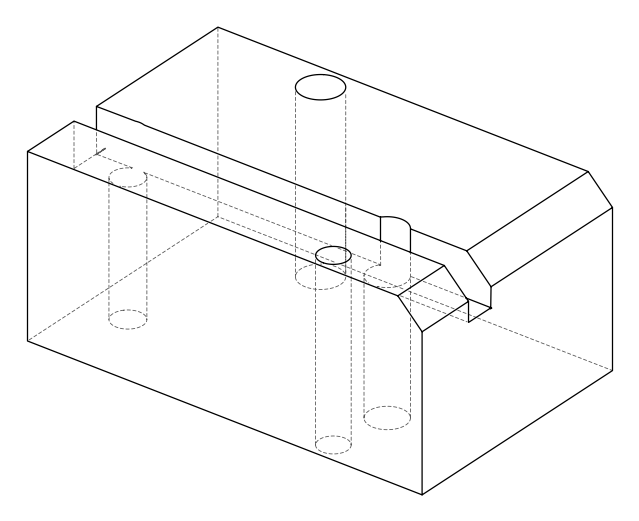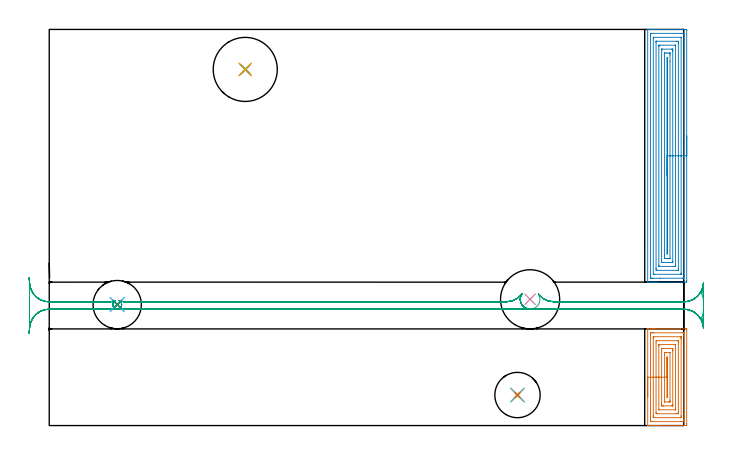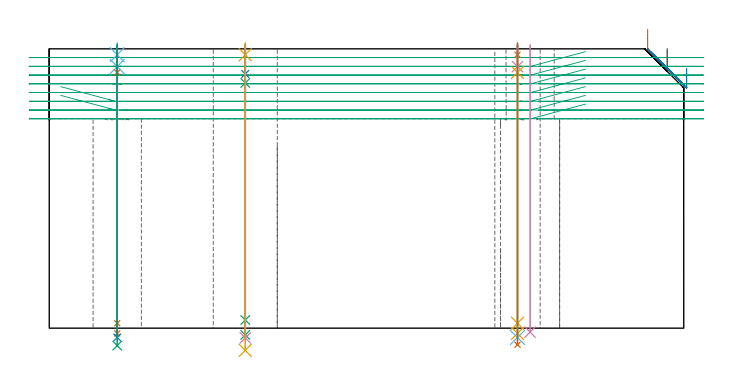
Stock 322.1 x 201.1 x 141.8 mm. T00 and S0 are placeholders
(PLAN: 19 operations, 15 tool changes, 31.3 min)
(1 AREA_MILL | FG_CHAMFER_SURFACE | UGT0205_001 | 3.32 min | 11168 mm3)
(2 AREA_MILL_1 | FG_CHAMFER_SURFACE_1 | UGT0205_001 | 8.39 min | 26691 mm3)
(3 MILL_RECTANGULAR_SLOT | SLOT_RECTANGULAR | UGT0201_094 | Follow Part, ap 5, ae 75% | 13.14 min | 270823 mm3)
(4 INDEXABLE_INSERT_DRILL_THROUGH_HOLE_FROM_SOLID | STEP1HOLE | NXT0302_031 | 0.58 min | 76204 mm3)
(5 SPOT_DRILL | STEP1HOLE_1 | NXT0321_9005460120000 | 0.05 min | 200 mm3)
(6 SPOT_DRILL_1 | STEP1HOLE_2 | NXT0321_9005460120000 | 0.05 min | 0 mm3)
(7 SPOT_DRILL_2 | STEP1HOLE_3 | NXT0321_9005460120000 | 0.05 min | 189 mm3)
(8 DRILL_BLIND_HOLE_INTO_CENTER | STEP1HOLE_1 | NXT0301_056 | 0.06 min | 538 mm3)
(9 GUN_DRILL_THROUGH_HOLE | STEP1HOLE_1 | UGT0307_005 | 0.66 min | 7000 mm3)
(10 SPADE_DRILL_TO_ENLARGE_THROUGH_HOLE | STEP1HOLE_1 | UGT0306_006 | 0.6 min | 18991 mm3)
(11 DRILL_TO_ENLARGE_THROUGH_HOLE | STEP1HOLE_1 | UGT0301_001 | 0.62 min | 90856 mm3)
(12 DRILL_BLIND_HOLE_INTO_CENTER_1 | STEP1HOLE_2 | NXT0301_125 | 0.05 min | 0 mm3)
(13 GUN_DRILL_THROUGH_HOLE_1 | STEP1HOLE_2 | UGT0307_001 | 0.63 min | 2084 mm3)
(14 SPADE_DRILL_TO_ENLARGE_THROUGH_HOLE_1 | STEP1HOLE_2 | UGT0306_005 | 0.6 min | 15449 mm3)
(15 DRILL_TO_ENLARGE_THROUGH_HOLE_1 | STEP1HOLE_2 | UGT0301_058 | 0.61 min | 32571 mm3)
(16 DRILL_BLIND_HOLE_INTO_CENTER_2 | STEP1HOLE_3 | NXT0301_125 | 0.05 min | 159 mm3)
(17 GUN_DRILL_THROUGH_HOLE_2 | STEP1HOLE_3 | UGT0307_001 | 0.63 min | 2594 mm3)
(18 SPADE_DRILL_TO_ENLARGE_THROUGH_HOLE_2 | STEP1HOLE_3 | UGT0306_005 | 0.6 min | 20433 mm3)
(19 DRILL_TO_ENLARGE_THROUGH_HOLE_2 | STEP1HOLE_3 | UGT0301_055 | 0.61 min | 35536 mm3)
(TOOL UGT0205_001 | Chamfer Mill 20 x 3 x 45 deg. | D20 FL50 Z2)
(TOOL UGT0201_094 | End mill 20 mm | D20 FL38 Z4)
(TOOL NXT0302_031 | Index. Insert Drill 30mm [880-D3000L32-05] | D30 PA176 FL150 Z2)
(TOOL NXT0321_9005460120000 | NC Spot Drill, 142deg, 12mm, Carbide, Uncoated | D12 PA142 FL30 Z2)
(TOOL NXT0301_056 | Carbide Drill 8.5mm [860.1-0850-026A1-MM 2214] | D8.5 PA140 FL47 Z2)
(TOOL UGT0307_005 | Gun Drill 8.3 mm | D8.3 PA130 FL24 Z1)
(TOOL UGT0306_006 | Spade Drill 15.5mm | D15.5 PA132 FL10 Z2)
(TOOL UGT0301_001 | Twist Drill 32.5 mm | D32.5 PA118 FL185 Z2)
(TOOL NXT0301_125 | Carbide Drill 6mm [861.1-0600-018A1-GP GC34] | D6 PA150 FL18.7 Z2)
(TOOL UGT0307_001 | Gun Drill 5 mm | D5 PA130 FL24 Z1)
(TOOL UGT0306_005 | Spade Drill 14.5mm | D14.5 PA132 FL10 Z2)
(TOOL UGT0301_058 | Twist Drill 24.5 mm | D24.5 PA118 FL160 Z2)
(TOOL UGT0301_055 | Twist Drill 23 mm | D23 PA118 FL155 Z2)
(OP 1 AREA_MILL)
G17 G21 G94 G90
T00 M6
G54
G17 G0 G90 X303.8 Y14.55 S1061 M3
G43 Z151.8 H0
G94 G1 Y14.588 Z150.928 F250.
Y14.702 Z150.064
Y14.891 Z149.212
Y15.153 Z148.38
Y15.487 Z147.574
Y15.89 Z146.8
Y16.358 Z146.064
Y16.89 Z145.372
Y17.479 Z144.729
Y18.122 Z144.14
Y18.814 Z143.608
Y19.55 Z143.14
Y20.324 Z142.737
Y21.13 Z142.403
Y21.962 Z142.141
Y22.813 Z141.952
Y23.678 Z141.838
Y24.55 Z141.8
Y48.991
X303.803 Y49.09 Z141.789
X303.827 Y49.092 Z141.765
X304.076 Y49.1 Z141.522
X305.703 Z139.896
X306.141 Z139.456
X306.359 Z139.238
X307.03 Z138.567
X307.249 Z138.349
X307.919 Z137.675
X320.37 Z125.226
X323.038 Z122.558
X323.376 Y49.097 Z122.22
X323.591 Y49.09 Z122.005
X323.599 Y48.875 Z121.999
X323.6 Y48.546 Z122.
Y0.881
X323.598 Y0.554 Z122.002
X323.591 Y0.007 Z122.005
X323.588 Y0.004 Z122.008
X323.038 Y0. Z122.558
X308.473 Z137.121
X307.919 Z137.675
X307.249 Z138.349
X307.03 Z138.567
X306.359 Z139.238
X306.141 Z139.456
X305.703 Z139.896
X304.799 Z140.8
X304.362 Z141.237
X304.076 Z141.523
X303.827 Y0.008 Z141.765
X303.803 Y0.01 Z141.789
X303.8 Y0.109 Z141.8
Y24.55
X305.214 Z140.386
Y45.917
X305.216 Y46.769 Z140.384
X305.218 Y46.802 Z140.382
X305.251 Y47.09 Z140.349
X305.811 Y47.098 Z139.789
X306.141 Y47.099 Z139.459
X306.699 Y47.1 Z138.901
X321.259 Z124.341
X321.82 Y47.097 Z123.78
X322.149 Y47.09 Z123.451
X322.182 Y46.769 Z123.418
X322.184 Y46.734 Z123.416
X322.186 Y45.88 Z123.414
Y3.183
X322.184 Y2.331 Z123.416
X322.182 Y2.298 Z123.418
X322.149 Y2.01 Z123.451
X321.589 Y2.002 Z124.011
X321.259 Y2.001 Z124.341
X320.701 Y2. Z124.899
X306.141 Y2.001 Z139.459
X305.58 Y2.003 Z140.02
X305.251 Y2.01 Z140.349
X305.218 Y2.331 Z140.382
X305.216 Y2.366 Z140.384
X305.214 Y3.22 Z140.386
Y24.55
X306.628 Z138.972
X306.629 Y44.103 Z138.971
Y44.503
X306.634 Y44.991 Z138.966
X306.635 Y45.082 Z138.965
X306.813 Y45.094 Z138.787
X306.922 Y45.099 Z138.678
X320.479 Z125.121
X320.696 Y45.094 Z124.904
X320.756 Y45.09 Z124.844
X320.765 Y45.079 Z124.835
X320.768 Y45.048 Z124.832
X320.77 Y44.991 Z124.83
X320.771 Y44.59 Z124.829
X320.772 Y44.103 Z124.828
X320.771 Y4.997 Z124.829
Y4.597
X320.767 Y4.109 Z124.833
X320.765 Y4.018 Z124.835
X320.587 Y4.006 Z125.013
X320.478 Y4.001 Z125.122
X306.921 Z138.679
X306.704 Y4.006 Z138.896
X306.644 Y4.01 Z138.956
X306.635 Y4.021 Z138.965
X306.632 Y4.052 Z138.968
X306.63 Y4.109 Z138.97
X306.629 Y4.51 Z138.971
X306.628 Y4.997 Z138.972
Y24.55
X308.043 Z137.557
Y42.325
X308.05 Y43.083 Z137.55
X308.809 Y43.1 Z136.791
X318.705 Z126.895
X319.35 Y43.083 Z126.25
X319.357 Y42.448 Z126.243
Y6.775
X319.35 Y6.016 Z126.25
X318.591 Y6.001 Z127.009
X308.695 Y6. Z136.905
X308.05 Y6.017 Z137.55
X308.043 Y6.652 Z137.557
Y24.55
X309.457 Z136.143
Y40.548
X309.458 Y40.787 Z136.142
X309.462 Y41.029 Z136.138
X309.464 Y41.089 Z136.136
X309.491 Y41.093 Z136.109
X309.56 Y41.097 Z136.04
X309.698 Y41.099 Z135.902
X317.702 Y41.1 Z127.898
X317.886 Y41.098 Z127.714
X317.918 Y41.095 Z127.682
X317.931 Y41.091 Z127.669
X317.936 Y41.075 Z127.664
X317.94 Y40.949 Z127.66
X317.942 Y40.788 Z127.658
X317.943 Y8.552 Z127.657
X317.942 Y8.313 Z127.658
X317.938 Y8.071 Z127.662
X317.936 Y8.011 Z127.664
X317.909 Y8.007 Z127.691
X317.84 Y8.003 Z127.76
X317.702 Y8.001 Z127.898
X309.698 Y8. Z135.902
X309.514 Y8.002 Z136.086
X309.482 Y8.005 Z136.118
X309.469 Y8.009 Z136.131
X309.464 Y8.025 Z136.136
X309.46 Y8.151 Z136.14
X309.458 Y8.311 Z136.142
X309.457 Y24.55 Z136.143
X310.871 Z134.729
Y38.486
X310.873 Y38.77 Z134.727
X310.876 Y39.071 Z134.724
X310.877 Y39.084 Z134.723
X310.891 Y39.09 Z134.709
X310.949 Y39.095 Z134.651
X311.036 Y39.099 Z134.564
X311.147 Y39.1 Z134.453
X311.477 Z134.123
X315.593 Z130.007
X315.923 Y39.099 Z129.677
X316.486 Y39.096 Z129.114
X316.515 Y39.09 Z129.085
X316.522 Y39.082 Z129.078
X316.525 Y39.058 Z129.075
X316.527 Y38.77 Z129.073
X316.529 Y38.165 Z129.071
Y37.881
Y10.614
X316.527 Y10.33 Z129.073
X316.524 Y10.029 Z129.076
X316.523 Y10.016 Z129.077
X316.509 Y10.01 Z129.091
X316.451 Y10.005 Z129.149
X316.364 Y10.001 Z129.236
X316.253 Y10. Z129.347
X315.923 Z129.677
X311.807 Z133.793
X311.477 Y10.001 Z134.123
X310.914 Y10.004 Z134.686
X310.885 Y10.01 Z134.715
X310.878 Y10.018 Z134.722
X310.875 Y10.042 Z134.725
X310.873 Y10.33 Z134.727
X310.871 Y10.935 Z134.729
Y11.219
Y24.55
X312.285 Z133.315
Y36.184
X312.288 Y36.993 Z133.312
X312.29 Y37.069 Z133.31
X312.292 Y37.09 Z133.308
X312.313 Y37.093 Z133.287
X312.366 Y37.096 Z133.234
X313.148 Y37.1 Z132.452
X314.927 Z130.673
X315.034 Y37.099 Z130.566
X315.07 Y37.097 Z130.53
X315.097 Y37.092 Z130.503
X315.108 Y37.088 Z130.492
X315.11 Y37.072 Z130.49
X315.113 Y36.993 Z130.487
X315.114 Y36.912 Z130.486
X315.115 Y12.916 Z130.485
X315.112 Y12.107 Z130.488
X315.11 Y12.031 Z130.49
X315.108 Y12.01 Z130.492
X315.087 Y12.007 Z130.513
X315.034 Y12.004 Z130.566
X314.252 Y12. Z131.348
X312.473 Z133.127
X312.366 Y12.001 Z133.234
X312.33 Y12.003 Z133.27
X312.303 Y12.008 Z133.297
X312.292 Y12.012 Z133.308
X312.29 Y12.028 Z133.31
X312.287 Y12.107 Z133.313
X312.286 Y12.188 Z133.314
X312.285 Y24.55 Z133.315
X313.7 Z131.9
Y34.771
X313.701 Z131.899
Y14.329
X313.699 Z131.901
X313.7 Y24.55 Z131.9
Y25.422 Z131.939
Y26.286 Z132.052
Y27.138 Z132.241
Y27.97 Z132.504
Y28.776 Z132.837
Y29.55 Z133.24
Y30.286 Z133.709
Y30.978 Z134.24
Y31.621 Z134.829
Y32.21 Z135.473
Y32.741 Z136.165
Y33.21 Z136.9
Y33.613 Z137.674
Y33.947 Z138.48
Y34.209 Z139.312
Y34.398 Z140.164
Y34.512 Z141.029
Y34.55 Z141.9
G0 Z151.8
M5
M2
(OP 2 AREA_MILL_1)
G17 G21 G94 G90
T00 M6
G54
G17 G0 G90 X323.6 Y146.95 S1061 M3
G43 Z151.8 H0
Z132.
G94 G1 Y146.912 Z131.128 F250.
Y146.798 Z130.264
Y146.609 Z129.412
Y146.347 Z128.58
Y146.013 Z127.774
Y145.61 Z127.
Y145.142 Z126.264
Y144.61 Z125.572
Y144.021 Z124.929
Y143.378 Z124.34
Y142.686 Z123.808
Y141.95 Z123.34
Y141.176 Z122.937
Y140.37 Z122.603
Y139.538 Z122.341
Y138.686 Z122.152
Y137.822 Z122.038
Y136.95 Z122.
Y73.362
X323.596 Y73.031 Z122.002
X323.591 Y72.81 Z122.005
X323.365 Y72.8 Z122.231
X308.481 Z137.114
X307.919 Z137.675
X307.264 Z138.333
X307.03 Z138.567
X306.375 Z139.222
X306.141 Z139.456
X305.672 Z139.927
X304.831 Z140.768
X304.096 Z141.503
X303.829 Y72.806 Z141.763
X303.803 Y72.81 Z141.789
X303.8 Y72.917 Z141.8
Y200.983
X303.803 Y201.09 Z141.789
X303.829 Y201.094 Z141.763
X304.096 Y201.1 Z141.503
X305.672 Z139.927
X306.141 Z139.456
X306.375 Z139.222
X307.03 Z138.567
X307.264 Z138.333
X307.919 Z137.675
X320.37 Z125.227
X323.038 Z122.559
X323.368 Y201.098 Z122.229
X323.591 Y201.09 Z122.005
X323.599 Y200.866 Z121.999
X323.6 Y200.538 Z122.
Y136.95
X322.186 Z123.414
Y76.03
X322.184 Y75.141 Z123.416
X322.183 Y75.107 Z123.417
X322.149 Y74.81 Z123.451
X321.599 Y74.801 Z124.001
X310.039 Y74.8 Z135.561
X306.481 Z139.119
X306.141 Z139.459
X305.59 Y74.802 Z140.01
X305.251 Y74.81 Z140.349
X305.218 Y75.141 Z140.382
X305.216 Y75.176 Z140.384
X305.214 Y76.03 Z140.386
Y197.87
X305.216 Y198.759 Z140.384
X305.217 Y198.793 Z140.383
X305.251 Y199.09 Z140.349
X305.801 Y199.099 Z139.799
X317.361 Y199.1 Z128.239
X320.919 Z124.681
X321.259 Z124.341
X321.81 Y199.098 Z123.79
X322.149 Y199.09 Z123.451
X322.182 Y198.759 Z123.418
X322.184 Y198.724 Z123.416
X322.186 Y197.87 Z123.414
Y136.95
X320.772 Z124.828
X320.771 Y77.408 Z124.829
X320.767 Y76.919 Z124.833
X320.765 Y76.828 Z124.835
X320.608 Y76.81 Z124.992
X320.488 Y76.801 Z125.112
X307.03 Y76.8 Z138.57
X306.911 Y76.802 Z138.689
X306.673 Y76.81 Z138.927
X306.634 Y76.816 Z138.966
X306.632 Y76.828 Z138.968
X306.629 Y76.862 Z138.971
Y196.492
X306.633 Y196.981 Z138.967
X306.635 Y197.072 Z138.965
X306.792 Y197.09 Z138.808
X306.912 Y197.099 Z138.688
X320.37 Y197.1 Z125.23
X320.489 Y197.098 Z125.111
X320.727 Y197.09 Z124.873
X320.766 Y197.084 Z124.834
X320.768 Y197.072 Z124.832
X320.771 Y197.038 Z124.829
X320.772 Y136.95 Z124.828
X319.357 Z126.243
Y79.587
X319.351 Y78.828 Z126.249
X319.348 Y78.81 Z126.252
X319.329 Y78.806 Z126.271
X319.28 Y78.802 Z126.32
X319.182 Y78.8 Z126.418
X318.985 Z126.615
X308.809 Y78.801 Z136.791
X308.705 Y78.802 Z136.895
X308.05 Y78.825 Z137.55
X308.044 Y79.463 Z137.556
X308.043 Y79.587 Z137.557
Y194.313
X308.049 Y195.072 Z137.551
X308.052 Y195.09 Z137.548
X308.071 Y195.094 Z137.529
X308.12 Y195.098 Z137.48
X308.218 Y195.1 Z137.382
X308.415 Z137.185
X318.591 Y195.099 Z127.009
X318.695 Y195.098 Z126.905
X319.35 Y195.075 Z126.25
X319.357 Y194.437 Z126.243
Y194.313
Y136.95
X317.943 Z127.657
Y81.366
X317.942 Y81.126 Z127.658
X317.938 Y80.884 Z127.662
X317.936 Y80.822 Z127.664
X317.913 Y80.81 Z127.687
X317.843 Y80.805 Z127.757
X317.702 Y80.802 Z127.898
X317.379 Y80.8 Z128.221
X309.698 Y80.801 Z135.902
X309.509 Y80.803 Z136.091
X309.477 Y80.806 Z136.123
X309.466 Y80.809 Z136.134
X309.463 Y80.837 Z136.137
X309.459 Y80.964 Z136.141
X309.457 Y81.125 Z136.143
Y81.366
Y192.534
X309.458 Y192.774 Z136.142
X309.462 Y193.016 Z136.138
X309.464 Y193.078 Z136.136
X309.487 Y193.09 Z136.113
X309.557 Y193.094 Z136.043
X309.698 Y193.098 Z135.902
X310.021 Y193.1 Z135.579
X317.702 Y193.099 Z127.898
X317.891 Y193.097 Z127.709
X317.923 Y193.094 Z127.677
X317.934 Y193.091 Z127.666
X317.937 Y193.063 Z127.663
X317.941 Y192.936 Z127.659
X317.943 Y192.775 Z127.657
Y192.534
Y136.95
X316.529 Z129.071
X316.528 Y83.429 Z129.072
X316.527 Y83.145 Z129.073
X316.523 Y82.843 Z129.077
X316.522 Y82.814 Z129.078
X316.474 Y82.809 Z129.126
X316.383 Y82.804 Z129.217
X316.268 Y82.801 Z129.332
X310.931 Z134.669
X310.886 Y82.806 Z134.714
X310.88 Y82.809 Z134.72
X310.877 Y82.82 Z134.723
X310.874 Y82.858 Z134.726
X310.872 Y83.145 Z134.728
Y190.471
X310.873 Y190.755 Z134.727
X310.877 Y191.057 Z134.723
X310.878 Y191.086 Z134.722
X310.926 Y191.091 Z134.674
X311.017 Y191.096 Z134.583
X311.133 Y191.099 Z134.467
X315.923 Z129.677
X316.472 Y191.096 Z129.128
X316.512 Y191.09 Z129.088
X316.522 Y191.077 Z129.078
X316.525 Y191.043 Z129.075
X316.527 Y190.755 Z129.073
X316.529 Y190.15 Z129.071
Y189.866
Y136.95
X315.115 Z130.485
X315.114 Y84.923 Z130.486
X315.112 Y84.845 Z130.488
X315.109 Y84.818 Z130.491
X315.106 Y84.81 Z130.494
X315.095 Y84.807 Z130.505
X315.034 Y84.803 Z130.566
X314.268 Y84.8 Z131.332
X313.379 Z132.221
X312.489 Z133.111
X312.366 Y84.803 Z133.234
X312.325 Y84.806 Z133.275
X312.298 Y84.809 Z133.302
X312.292 Y84.844 Z133.308
X312.288 Y84.923 Z133.312
X312.286 Y85.003 Z133.314
X312.285 Y86.702 Z133.315
X312.286 Y188.977 Z133.314
X312.288 Y189.055 Z133.313
X312.291 Y189.082 Z133.309
X312.294 Y189.09 Z133.306
X312.305 Y189.093 Z133.295
X312.366 Y189.097 Z133.234
X313.132 Y189.1 Z132.468
X314.021 Z131.579
X314.911 Z130.689
X315.034 Y189.097 Z130.566
X315.075 Y189.094 Z130.525
X315.102 Y189.091 Z130.498
X315.108 Y189.056 Z130.492
X315.112 Y188.977 Z130.488
X315.114 Y188.897 Z130.486
X315.115 Y188.087 Z130.485
Y184.891
Y136.95
X313.701 Z131.899
X313.7 Y87.146 Z131.9
X313.699 Z131.901
Y186.754
X313.701 Z131.899
Y136.95
Y136.078 Z131.938
Y135.214 Z132.051
Y134.362 Z132.24
Y133.53 Z132.503
Y132.724 Z132.836
Y131.95 Z133.239
Y131.214 Z133.708
Y130.522 Z134.239
Y129.879 Z134.828
Y129.29 Z135.472
Y128.759 Z136.164
Y128.29 Z136.899
Y127.887 Z137.673
Y127.553 Z138.479
Y127.291 Z139.311
Y127.102 Z140.163
Y126.988 Z141.028
Y126.95 Z141.899
G0 Z151.8
M5
M2
(OP 3 MILL_RECTANGULAR_SLOT)
G17 G21 G94 G90
T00 M6
G54
G17 G0 G90 X-10.202 Y46.883 S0 M3
G43 Z151.8 H0
Z137.362
G94 G1 X-9.97 Y49.874 F250.
G2 X0. Y59.1 R10. F500.
G1 X243.784
Y59.11
G2 X239.883 Y66.786 R5.
G1 X239.874 Y66.792
G2 X231.881 Y62.8 R10.
G1 X38.984
G2 X35.503 Y63.425 R10.
G1 X35.498 Y63.416
G2 X33.502 Y63.416 R-2.25
G1 X33.497 Y63.425
G2 X30.016 Y62.8 R10.
G1 X0.
G2 X-9.97 Y72.026 R10.
G1 X-10.202 Y75.017 F250.
G0 Y46.883 Z132.925
G1 X-9.97 Y49.874
G2 X0. Y59.1 R10. F500.
G1 X243.784
Y59.11
G2 X239.883 Y66.786 R5.
G1 X239.874 Y66.792
G2 X231.881 Y62.8 R10.
G1 X38.984
G2 X35.503 Y63.425 R10.
G1 X35.498 Y63.416
G2 X33.502 Y63.416 R-2.25
G1 X33.497 Y63.425
G2 X30.016 Y62.8 R10.
G1 X0.
G2 X-9.97 Y72.026 R10.
G1 X-10.202 Y75.017 F250.
G0 Y46.883 Z128.487
G1 X-9.97 Y49.874
G2 X0. Y59.1 R10. F500.
G1 X243.784
Y59.11
G2 X239.883 Y66.786 R5.
G1 X239.874 Y66.792
G2 X231.881 Y62.8 R10.
G1 X38.984
G2 X35.503 Y63.425 R10.
G1 X35.498 Y63.416
G2 X33.502 Y63.416 R-2.25
G1 X33.497 Y63.425
G2 X30.016 Y62.8 R10.
G1 X0.
G2 X-9.97 Y72.026 R10.
G1 X-10.202 Y75.017 F250.
G0 Y46.883 Z124.05
G1 X-9.97 Y49.874
G2 X0. Y59.1 R10. F500.
G1 X243.784
Y59.11
G2 X239.883 Y66.786 R5.
G1 X239.874 Y66.792
G2 X231.881 Y62.8 R10.
G1 X38.984
G2 X35.503 Y63.425 R10.
G1 X35.498 Y63.416
G2 X33.502 Y63.416 R-2.25
G1 X33.497 Y63.425
G2 X30.016 Y62.8 R10.
G1 X0.
G2 X-9.97 Y72.026 R10.
G1 X-10.202 Y75.017 F250.
G0 Y46.883 Z119.612
G1 X-9.97 Y49.874
G2 X0. Y59.1 R10. F500.
G1 X243.784
Y59.11
G2 X239.883 Y66.786 R5.
G1 X239.874 Y66.792
G2 X231.881 Y62.8 R10.
G1 X38.984
G2 X35.503 Y63.425 R10.
G1 X35.498 Y63.416
G2 X33.502 Y63.416 R-2.25
G1 X33.497 Y63.425
G2 X30.016 Y62.8 R10.
G1 X0.
G2 X-9.97 Y72.026 R10.
G1 X-10.202 Y75.017 F250.
G0 Z151.8
X5.816 Y62.8
Z122.612
G1 X30.333 Z116.043
X31.062 Y62.85 Z115.847
X31.786 Y62.953 Z115.651
X32.5 Y63.108 Z115.456
X33.201 Y63.315 Z115.26
X33.497 Y63.425 Z115.175
G2 X30.016 Y62.8 R10. F500.
G1 X0.
G2 X-9.99 Y72.353 R10.
G1 X-10.
Y49.547
X-9.99
G2 X0. Y59.1 R10.
G1 X243.784
Y59.11
G2 X239.883 Y66.786 R5.
G1 X239.874 Y66.792
G2 X231.881 Y62.8 R10.
G1 X38.984
G2 X35.503 Y63.425 R10.
G0 Z151.8
X5.816 Y62.8
Z118.175
G1 X30.333 Z111.606 F250.
X31.062 Y62.85 Z111.41
X31.786 Y62.953 Z111.214
X32.5 Y63.108 Z111.018
X33.201 Y63.315 Z110.822
X33.497 Y63.425 Z110.737
G2 X30.016 Y62.8 R10. F500.
G1 X0.
G2 X-9.99 Y72.353 R10.
G1 X-10.
Y49.547
X-9.99
G2 X0. Y59.1 R10.
G1 X243.784
Y59.11
G2 X239.883 Y66.786 R5.
G1 X239.874 Y66.792
G2 X231.881 Y62.8 R10.
G1 X38.984
G2 X35.503 Y63.425 R10.
G0 Z151.8
X-10.202 Y46.883
Z106.3
G1 X-9.97 Y49.874 F250.
G2 X0. Y59.1 R10. F500.
G1 X243.784
Y59.11
G2 X239.883 Y66.786 R5.
G1 X239.874 Y66.792
G2 X231.881 Y62.8 R10.
G1 X38.984
G2 X35.503 Y63.425 R10.
G1 X35.498 Y63.416
G2 X33.502 Y63.416 R-2.25
G1 X33.497 Y63.425
G2 X30.016 Y62.8 R10.
G1 X0.
G2 X-9.97 Y72.026 R10.
G1 X-10.202 Y75.017 F250.
G0 Z151.8
X332.26 Y70.398
Z137.362
G1 X330.76 Y67.8
G2 X322.1 Y62.8 R10. F500.
G1 X256.319
G2 X248.326 Y66.792 R10.
G1 X248.317 Y66.786
G2 X244.416 Y59.11 R5.
G1 Y59.1
X322.1
G2 X330.76 Y54.1 R10.
G1 X332.26 Y51.502 F250.
G0 Z151.8
X272.173 Y59.1
Z140.362
G1 X244.416 Z132.925
X322.1 F500.
G2 X330.76 Y54.1 R10.
G3 X332.1 Y59.089 R10.
G1 Y62.811
G3 X330.76 Y67.8 R10.
G2 X322.1 Y62.8 R10.
G1 X256.319
G2 X248.326 Y66.792 R10.
G0 Z151.8
X272.173 Y59.1
Z135.925
G1 X244.416 Z128.487 F250.
X322.1 F500.
G2 X331.298 Y53.023 R10.
G3 X332.1 Y56.935 R10.
G1 Y64.961
G3 X331.298 Y68.875 R10.
G2 X322.1 Y62.8 R10.
G1 X256.319
G2 X248.326 Y66.792 R10.
G0 Z151.8
X272.173 Y59.1
Z131.487
G1 X244.416 Z124.05 F250.
X322.1 F500.
G2 X331.952 Y50.814 R10.
G1 X331.982 Y50.809
G3 X332.1 Y52.331 R10.
G1 Y69.571
G3 X331.982 Y71.092 R10.
G1 X331.952 Y71.087
G2 X322.1 Y62.8 R10.
G1 X256.319
G2 X248.326 Y66.792 R10.
G0 Z151.8
X272.173 Y59.1
Z127.05
G1 X244.416 Z119.612 F250.
X322.1 F500.
G2 X332.09 Y49.547 R10.
G1 X332.1
Y72.353
X332.09
G2 X322.1 Y62.8 R10.
G1 X256.319
G2 X248.326 Y66.792 R10.
G0 Z151.8
X272.173 Y59.1
Z122.612
G1 X244.416 Z115.175 F250.
X322.1 F500.
G2 X332.09 Y49.547 R10.
G1 X332.1
Y72.353
X332.09
G2 X322.1 Y62.8 R10.
G1 X256.319
G2 X248.326 Y66.792 R10.
G0 Z151.8
X272.173 Y59.1
Z118.175
G1 X244.416 Z110.737 F250.
X322.1 F500.
G2 X332.09 Y49.547 R10.
G1 X332.1
Y72.353
X332.09
G2 X322.1 Y62.8 R10.
G1 X256.319
G2 X248.326 Y66.792 R10.
G0 Z151.8
X272.173 Y59.1
Z113.737
G1 X244.416 Z106.3 F250.
X322.1 F500.
G2 X332.09 Y49.547 R10.
G1 X332.1
Y72.353
X332.09
G2 X322.1 Y62.8 R10.
G1 X256.319
G2 X248.326 Y66.792 R10.
G0 Z151.8
M5
M2
(OP 4 INDEXABLE_INSERT_DRILL_THROUGH_HOLE_FROM_SOLID)
G17 G21 G94 G90
T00 M6
G54
G17 G0 G90 X244.1 Y64.1 S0 M3
G43 Z151.8 H1
G94 G81 G98 Z-2.024 F250. R143.8
G80
M5
M2
(OP 5 SPOT_DRILL)
G17 G21 G94 G90
T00 M6
G54
G17 G0 G90 X99.5 Y180.8 S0 M3
G43 Z151.8 H0
G94 G81 G98 Z138.8 F250. R144.8
G80
M5
M2
(OP 6 SPOT_DRILL_1)
G17 G21 G94 G90
T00 M6
G54
G17 G0 G90 X34.5 Y61.4 S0 M3
G43 Z151.8 H0
G94 G81 G98 Z138.8 F250. R144.8
G80
M5
M2
(OP 7 SPOT_DRILL_2)
G17 G21 G94 G90
T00 M6
G54
G17 G0 G90 X237.7 Y15.5 S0 M3
G43 Z151.8 H0
G94 G81 G98 Z138.8 F250. R144.8
G80
M5
M2
(OP 8 DRILL_BLIND_HOLE_INTO_CENTER)
G17 G21 G94 G90
T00 M6
G54
G17 G0 G90 X99.5 Y180.8 S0 M3
G43 Z151.8 H1
G94 G81 G98 Z129.05 F250. R143.8
G80
M5
M2
(OP 9 GUN_DRILL_THROUGH_HOLE)
G17 G21 G94 G90
T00 M6
G54
G17 G0 G90 X99.5 Y180.8 M8
G43 Z151.8 H0
Z138.36
S716 M3
G94 G1 Z124.475 F125. M26
G4 X.084
Z4.15 F250.
G4 X.084
Z-3.435 F125.
G4 X.084
M5
M9
G0 Z138.36
Z151.8
M2
(OP 10 SPADE_DRILL_TO_ENLARGE_THROUGH_HOLE)
G17 G21 G94 G90
T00 M6
G54
G17 G0 G90 X99.5 Y180.8 S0 M3
G43 Z151.8 H0
G94 G73 G98 Z-4.951 F250. Q14.675 R143.8
G80
M5
M2
(OP 11 DRILL_TO_ENLARGE_THROUGH_HOLE)
G17 G21 G94 G90
T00 M6
G54
G17 G0 G90 X99.5 Y180.8 S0 M3
G43 Z151.8 H0
G94 G73 G98 Z-11.264 F250. Q30.613 R143.8
G80
M5
M2
(OP 12 DRILL_BLIND_HOLE_INTO_CENTER_1)
G17 G21 G94 G90
T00 M6
G54
G17 G0 G90 X34.5 Y61.4 S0 M3
G43 Z151.8 H1
G94 G81 G98 Z132.8 F250. R143.8
G80
M5
M2
(OP 13 GUN_DRILL_THROUGH_HOLE_1)
G17 G21 G94 G90
T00 M6
G54
G17 G0 G90 X34.5 Y61.4 M8
G43 Z151.8 H0
Z139.35
S716 M3
G94 G1 Z129.804 F125. M26
G4 X.084
Z2.5 F250.
G4 X.084
Z-2.666 F125.
G4 X.084
M5
M9
G0 Z139.35
Z151.8
M2
(OP 14 SPADE_DRILL_TO_ENLARGE_THROUGH_HOLE_1)
G17 G21 G94 G90
T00 M6
G54
G17 G0 G90 X34.5 Y61.4 S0 M3
G43 Z151.8 H0
G94 G73 G98 Z-4.728 F250. Q13.321 R143.8
G80
M5
M2
(OP 15 DRILL_TO_ENLARGE_THROUGH_HOLE_1)
G17 G21 G94 G90
T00 M6
G54
G17 G0 G90 X34.5 Y61.4 S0 M3
G43 Z151.8 H0
G94 G73 G98 Z-8.861 F250. Q21.523 R143.8
G80
M5
M2
(OP 16 DRILL_BLIND_HOLE_INTO_CENTER_2)
G17 G21 G94 G90
T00 M6
G54
G17 G0 G90 X237.7 Y15.5 S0 M3
G43 Z151.8 H1
G94 G81 G98 Z132.8 F250. R143.8
G80
M5
M2
(OP 17 GUN_DRILL_THROUGH_HOLE_2)
G17 G21 G94 G90
T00 M6
G54
G17 G0 G90 X237.7 Y15.5 M8
G43 Z151.8 H0
Z138.99
S716 M3
G94 G1 Z129.804 F125. M26
G4 X.084
Z2.5 F250.
G4 X.084
Z-2.666 F125.
G4 X.084
M5
M9
G0 Z138.99
Z151.8
M2
(OP 18 SPADE_DRILL_TO_ENLARGE_THROUGH_HOLE_2)
G17 G21 G94 G90
T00 M6
G54
G17 G0 G90 X237.7 Y15.5 S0 M3
G43 Z151.8 H0
G94 G73 G98 Z-4.728 F250. Q13.321 R143.8
G80
M5
M2
(OP 19 DRILL_TO_ENLARGE_THROUGH_HOLE_2)
G17 G21 G94 G90
T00 M6
G54
G17 G0 G90 X237.7 Y15.5 S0 M3
G43 Z151.8 H0
G94 G73 G98 Z-8.41 F250. Q21.459 R143.8
G80
M5
M2
